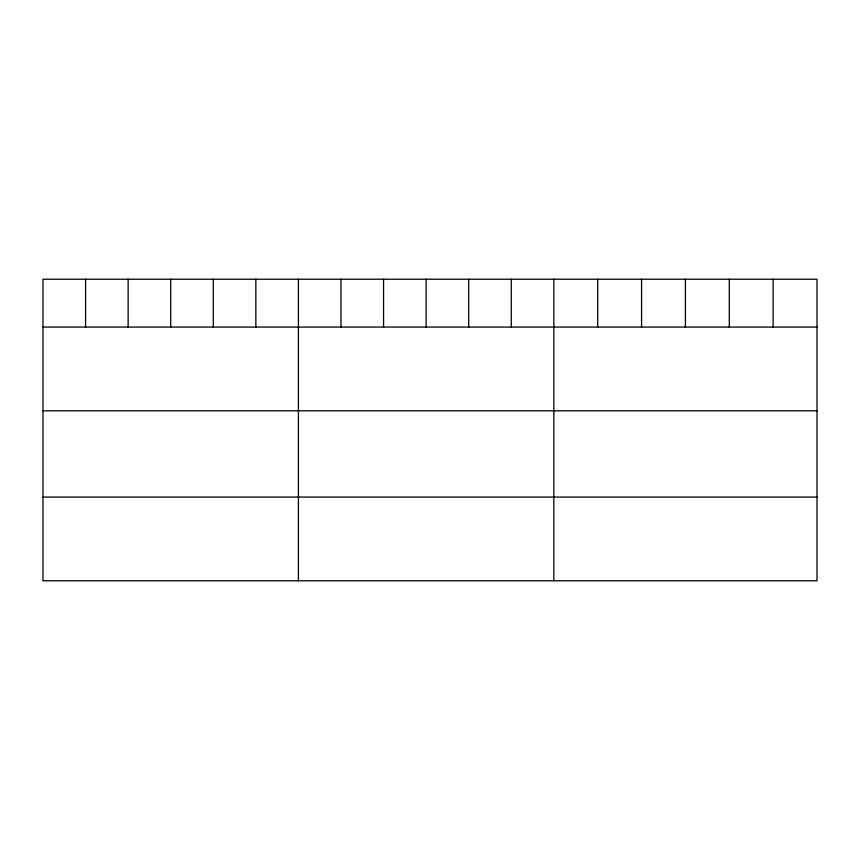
<?xml version="1.0" encoding="UTF-8"?>
<svg xmlns="http://www.w3.org/2000/svg" width="860" height="860" viewBox="0 0 860 860"><rect width="100%" height="100%" fill="white"/><g stroke="black" fill="none" stroke-linecap="round" stroke-linejoin="round"><path stroke-width="1.29" d="M817 327.079L817 580.79L43 580.79L43 279.21L817 279.21L817 327.079L43 327.079M43 410.8L817 410.8M43 497.069L817 497.069M773.14 279.21L773.14 327.079M729.28 279.21L729.28 327.079M685.42 279.21L685.42 327.079M641.56 279.21L641.56 327.079M597.7 279.21L597.7 327.079M553.84 279.21L553.84 580.79M511.27 279.21L511.27 327.079M468.7 279.21L468.7 327.079M426.13 279.21L426.13 327.079M383.56 279.21L383.56 327.079M340.99 279.21L340.99 327.079M298.42 279.21L298.42 580.79M255.85 279.21L255.85 327.079M213.28 279.21L213.28 327.079M170.71 279.21L170.71 327.079M128.14 279.21L128.14 327.079M85.57 279.21L85.57 327.079"/></g></svg>
